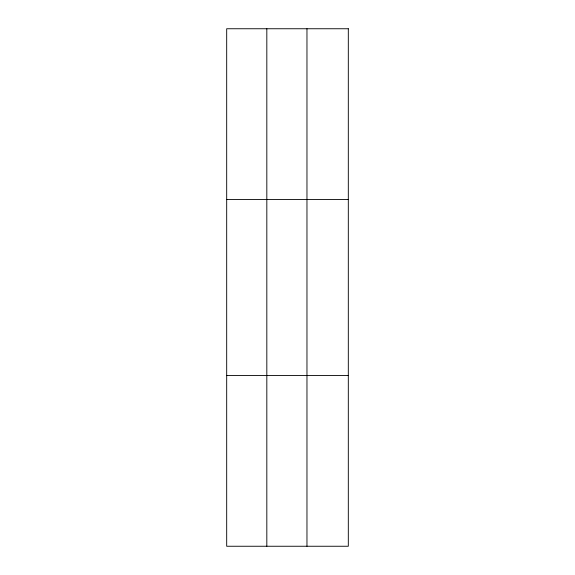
<?xml version="1.0" encoding="UTF-8"?>
<svg xmlns="http://www.w3.org/2000/svg" width="575" height="575" viewBox="0 0 575 575"><rect width="100%" height="100%" fill="white"/><g stroke="black" fill="none" stroke-linecap="round" stroke-linejoin="round"><path stroke-width="0.86" d="M266.822 546.25L266.822 28.75M306.964 546.25L306.964 28.75M226.687 199.525L348.313 199.525M226.687 375.475L348.313 375.475M348.313 28.75L348.313 546.25L226.687 546.25L226.687 28.75L348.313 28.75"/></g></svg>
